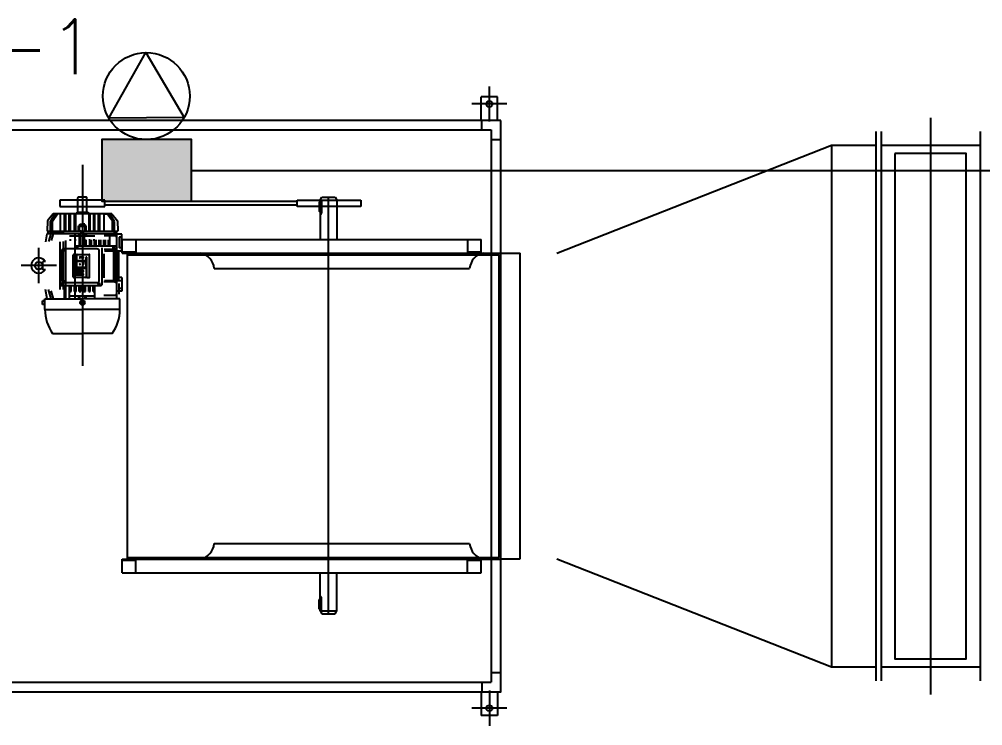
# Model space of a CAD drawing. Header units: metres. Extents: x -367 to 374, y -238 to 224.
# Drawn here: x 344.848 to 346.602, y 192.454 to 193.74 of the extents above; entities that cross this region are included whole.
import ezdxf
from ezdxf.enums import TextEntityAlignment as Align

# ---------------------------------------------------------------- set-up
doc = ezdxf.new("R2010")
doc.units = ezdxf.units.M
for name, color, linetype in [('ARCOND3', 3, 'Continuous'), ('EL-FIO', 3, 'Continuous'), ('ELE-ALIMENTADORES', 160, 'Continuous'), ('LA_BAU_BASES GERAIS_R00$0$ARQ-XREF-ATT', 8, 'Continuous'), ('LA_BAU_BASES GERAIS_R00$0$BASE', 253, 'Continuous'), ('LA_BAU_BASES GERAIS_R00$0$dutos', 31, 'Continuous')]:
    doc.layers.add(name, color=color, linetype=linetype)
doc.styles.add('LA_BAU_BASES GERAIS_R00$0$R60-125-RS', font='romans.shx', dxfattribs={"height": 0.19})
doc.styles.add('LA_BAU_BASES GERAIS_R00$0$R80-100-RS', font='romans.shx', dxfattribs={"height": 0.203})
doc.styles.get("Standard").update_dxf_attribs({"font": 'romans.shx'})

# ---------------------------------------------------------------- blocks, each defined once
blk = doc.blocks.new('LA_BAU_BASES GERAIS_R00$0$A$C2E3D5B4E')
at = {"layer": 'LA_BAU_BASES GERAIS_R00$0$dutos', "color": 251}
for p, q in [((-21.0461, 15.6043), (-21.0461, 15.6683)), ((-21.0142, 15.6363), (-21.0781, 15.6363)), ((-21.0311, 15.6495), (-21.0611, 15.6495)), ((-21.0611, 15.6063), (-21.0611, 15.6495)), ((-21.0311, 15.6063), (-21.0311, 15.6495)), ((-21.06, 15.5889), (-21.06, 15.6063)), ((-20.2426, 15.6113), (-20.2426, 14.5613)), ((-20.2426, 15.6113), (-20.2426, 14.5613)), ((-20.2426, 15.6113), (-20.2426, 14.5613)), ((-20.2426, 15.6113), (-20.2426, 14.5613)), ((-20.2426, 15.6113), (-20.2426, 14.5613)), ((-20.2426, 15.6113), (-20.2426, 14.5613)), ((-20.2426, 15.6113), (-20.2426, 14.5613)), ((-20.2426, 15.6113), (-20.2426, 14.5613)), ((-20.2426, 15.6113), (-20.2426, 14.5613)), ((-20.2426, 15.6113), (-20.2426, 14.5613)), ((-20.2426, 15.6113), (-20.2426, 14.5613)), ((-20.2426, 15.6113), (-20.2426, 14.5613)), ((-20.2426, 15.6113), (-20.2426, 14.5613)), ((-20.2426, 15.6113), (-20.2426, 14.5613)), ((-20.2426, 15.6113), (-20.2426, 14.5613)), ((-20.2426, 15.6113), (-20.2426, 14.5613)), ((-22.0477, 15.5889), (-21.0426, 15.5889)), ((-21.0426, 15.5889), (-21.0426, 14.5838)), ((-20.3426, 15.5863), (-20.3426, 14.5863)), ((-20.3426, 15.5863), (-20.3426, 14.5863)), ((-20.3426, 15.5863), (-20.3426, 14.5863)), ((-20.3426, 15.5863), (-20.3426, 14.5863)), ((-20.3426, 15.5863), (-20.3426, 14.5863)), ((-20.3426, 15.5863), (-20.3426, 14.5863)), ((-20.3426, 15.5863), (-20.3426, 14.5863)), ((-20.3426, 15.5863), (-20.3426, 14.5863)), ((-20.3426, 15.5863), (-20.3426, 14.5863)), ((-20.3426, 15.5863), (-20.3426, 14.5863)), ((-20.3426, 15.5863), (-20.3426, 14.5863)), ((-20.3426, 15.5863), (-20.3426, 14.5863)), ((-20.3426, 15.5863), (-20.3426, 14.5863)), ((-20.3426, 15.5863), (-20.3426, 14.5863)), ((-20.3426, 15.5863), (-20.3426, 14.5863)), ((-20.3426, 15.5863), (-20.3426, 14.5863)), ((-20.3326, 15.5863), (-20.3326, 14.5863)), ((-20.3326, 15.5863), (-20.3326, 14.5863)), ((-20.3326, 15.5863), (-20.3326, 14.5863)), ((-20.3326, 15.5863), (-20.3326, 14.5863)), ((-20.3326, 15.5863), (-20.3326, 14.5863)), ((-20.3326, 15.5863), (-20.3326, 14.5863)), ((-20.3326, 15.5863), (-20.3326, 14.5863)), ((-20.3326, 15.5863), (-20.3326, 14.5863)), ((-20.3326, 15.5863), (-20.3326, 14.5863)), ((-20.3326, 15.5863), (-20.3326, 14.5863)), ((-20.3326, 15.5863), (-20.3326, 14.5863)), ((-20.3326, 15.5863), (-20.3326, 14.5863)), ((-20.3326, 15.5863), (-20.3326, 14.5863)), ((-20.3326, 15.5863), (-20.3326, 14.5863)), ((-20.3326, 15.5863), (-20.3326, 14.5863)), ((-20.3326, 15.5863), (-20.3326, 14.5863)), ((-20.1526, 15.5863), (-20.1526, 14.5863)), ((-20.1526, 15.5863), (-20.1526, 14.5863)), ((-20.1526, 15.5863), (-20.1526, 14.5863)), ((-20.1526, 15.5863), (-20.1526, 14.5863)), ((-20.1526, 15.5863), (-20.1526, 14.5863)), ((-20.1526, 15.5863), (-20.1526, 14.5863)), ((-20.1526, 15.5863), (-20.1526, 14.5863)), ((-20.1526, 15.5863), (-20.1526, 14.5863)), ((-20.1526, 15.5863), (-20.1526, 14.5863)), ((-20.1526, 15.5863), (-20.1526, 14.5863)), ((-20.1526, 15.5863), (-20.1526, 14.5863)), ((-20.1526, 15.5863), (-20.1526, 14.5863)), ((-20.1526, 15.5863), (-20.1526, 14.5863)), ((-20.1526, 15.5863), (-20.1526, 14.5863)), ((-20.1526, 15.5863), (-20.1526, 14.5863)), ((-20.1526, 15.5863), (-20.1526, 14.5863)), ((-21.0426, 15.5715), (-21.0251, 15.5715)), ((-20.923, 15.3646), (-20.423, 15.5613)), ((-20.923, 15.3646), (-20.423, 15.5613)), ((-20.923, 15.3646), (-20.423, 15.5613)), ((-20.923, 15.3646), (-20.423, 15.5613)), ((-20.923, 15.3646), (-20.423, 15.5613)), ((-20.923, 15.3646), (-20.423, 15.5613)), ((-20.923, 15.3646), (-20.423, 15.5613)), ((-20.923, 15.3646), (-20.423, 15.5613)), ((-20.923, 15.3646), (-20.423, 15.5613)), ((-20.923, 15.3646), (-20.423, 15.5613)), ((-20.923, 15.3646), (-20.423, 15.5613)), ((-20.923, 15.3646), (-20.423, 15.5613)), ((-20.923, 15.3646), (-20.423, 15.5613)), ((-20.923, 15.3646), (-20.423, 15.5613)), ((-20.923, 15.3646), (-20.423, 15.5613)), ((-20.923, 15.3646), (-20.423, 15.5613)), ((-20.423, 15.5613), (-20.423, 14.6113)), ((-20.423, 15.5613), (-20.3426, 15.5613)), ((-20.423, 15.5613), (-20.423, 14.6113)), ((-20.423, 15.5613), (-20.3426, 15.5613)), ((-20.423, 15.5613), (-20.423, 14.6113)), ((-20.423, 15.5613), (-20.3426, 15.5613)), ((-20.423, 15.5613), (-20.423, 14.6113)), ((-20.423, 15.5613), (-20.3426, 15.5613)), ((-20.423, 15.5613), (-20.423, 14.6113)), ((-20.423, 15.5613), (-20.3426, 15.5613)), ((-20.423, 15.5613), (-20.423, 14.6113)), ((-20.423, 15.5613), (-20.3426, 15.5613)), ((-20.423, 15.5613), (-20.423, 14.6113)), ((-20.423, 15.5613), (-20.3426, 15.5613)), ((-20.423, 15.5613), (-20.423, 14.6113)), ((-20.423, 15.5613), (-20.3426, 15.5613)), ((-20.423, 15.5613), (-20.423, 14.6113)), ((-20.423, 15.5613), (-20.3426, 15.5613)), ((-20.423, 15.5613), (-20.423, 14.6113)), ((-20.423, 15.5613), (-20.3426, 15.5613)), ((-20.423, 15.5613), (-20.423, 14.6113)), ((-20.423, 15.5613), (-20.3426, 15.5613)), ((-20.423, 15.5613), (-20.423, 14.6113)), ((-20.423, 15.5613), (-20.3426, 15.5613)), ((-20.423, 15.5613), (-20.423, 14.6113)), ((-20.423, 15.5613), (-20.3426, 15.5613)), ((-20.423, 15.5613), (-20.423, 14.6113)), ((-20.423, 15.5613), (-20.3426, 15.5613)), ((-20.423, 15.5613), (-20.423, 14.6113)), ((-20.423, 15.5613), (-20.3426, 15.5613)), ((-20.423, 15.5613), (-20.423, 14.6113)), ((-20.423, 15.5613), (-20.3426, 15.5613)), ((-20.3326, 15.5613), (-20.1526, 15.5613)), ((-20.3326, 15.5613), (-20.1526, 15.5613)), ((-20.3326, 15.5613), (-20.1526, 15.5613)), ((-20.3326, 15.5613), (-20.1526, 15.5613)), ((-20.3326, 15.5613), (-20.1526, 15.5613)), ((-20.3326, 15.5613), (-20.1526, 15.5613)), ((-20.3326, 15.5613), (-20.1526, 15.5613)), ((-20.3326, 15.5613), (-20.1526, 15.5613)), ((-20.3326, 15.5613), (-20.1526, 15.5613)), ((-20.3326, 15.5613), (-20.1526, 15.5613)), ((-20.3326, 15.5613), (-20.1526, 15.5613)), ((-20.3326, 15.5613), (-20.1526, 15.5613)), ((-20.3326, 15.5613), (-20.1526, 15.5613)), ((-20.3326, 15.5613), (-20.1526, 15.5613)), ((-20.3326, 15.5613), (-20.1526, 15.5613)), ((-20.3326, 15.5613), (-20.1526, 15.5613)), ((-21.7873, 15.5254), (-21.7873, 15.1596)), ((-21.7462, 15.4613), (-21.8283, 15.4613)), ((-21.8283, 15.4613), (-21.8283, 15.4493)), ((-21.7956, 15.4394), (-21.7956, 15.4656)), ((-21.7797, 15.4663), (-21.7948, 15.4663)), ((-21.779, 15.4394), (-21.779, 15.4656)), ((-21.7462, 15.4493), (-21.7462, 15.4613)), ((-21.3962, 15.4587), (-21.7462, 15.4587)), ((-21.3962, 15.4613), (-21.2801, 15.4613)), ((-21.3962, 15.4493), (-21.3962, 15.4613)), ((-21.3541, 15.4613), (-21.3511, 15.4663)), ((-21.3541, 15.4613), (-21.3541, 15.3898)), ((-21.3541, 15.4613), (-21.3241, 15.4613)), ((-21.3521, 15.4613), (-21.3521, 15.4372)), ((-21.3511, 15.4663), (-21.3271, 15.4663)), ((-21.3391, 14.7083), (-21.3391, 15.4663)), ((-21.3271, 15.4663), (-21.3241, 15.4613)), ((-21.3241, 15.4613), (-21.3241, 15.3898)), ((-21.2801, 15.4613), (-21.2801, 15.4493)), ((-21.8283, 15.4493), (-21.7462, 15.4493)), ((-21.3962, 15.452), (-21.7462, 15.452)), ((-21.2801, 15.4493), (-21.3962, 15.4493)), ((-21.3541, 15.4583), (-21.3561, 15.4583)), ((-21.3561, 15.4583), (-21.3561, 15.441)), ((-21.3541, 15.439), (-21.3561, 15.441)), ((-21.8511, 15.4233), (-21.8517, 15.4047)), ((-21.8405, 15.4363), (-21.8511, 15.4233)), ((-21.8456, 15.4223), (-21.8367, 15.4363)), ((-21.8419, 15.4229), (-21.8324, 15.4363)), ((-21.734, 15.4363), (-21.8405, 15.4363)), ((-21.8271, 15.4047), (-21.8271, 15.4363)), ((-21.8197, 15.4047), (-21.8197, 15.4363)), ((-21.8175, 15.4047), (-21.8175, 15.4363)), ((-21.8112, 15.4047), (-21.8112, 15.4363)), ((-21.809, 15.4047), (-21.809, 15.4363)), ((-21.8014, 15.4047), (-21.8014, 15.4363)), ((-21.7993, 15.4047), (-21.7993, 15.4363)), ((-21.7977, 15.4394), (-21.7768, 15.4394)), ((-21.7977, 15.4394), (-21.7977, 15.4363)), ((-21.7768, 15.4394), (-21.7768, 15.4363)), ((-21.7752, 15.4047), (-21.7752, 15.4363)), ((-21.7731, 15.4047), (-21.7731, 15.4363)), ((-21.7667, 15.4047), (-21.7667, 15.4363)), ((-21.7645, 15.4047), (-21.7645, 15.4363)), ((-21.7578, 15.4047), (-21.7578, 15.4363)), ((-21.7557, 15.4047), (-21.7557, 15.4363)), ((-21.7475, 15.4047), (-21.7475, 15.4363)), ((-21.7475, 15.4363), (-21.734, 15.4363)), ((-21.7326, 15.4229), (-21.7422, 15.4363)), ((-21.7289, 15.4223), (-21.7378, 15.4363)), ((-21.734, 15.4363), (-21.7234, 15.4233)), ((-21.7234, 15.4233), (-21.7228, 15.4047)), ((-21.3541, 15.4338), (-21.3521, 15.4372)), ((-21.8456, 15.4), (-21.8456, 15.4223)), ((-21.8419, 15.4047), (-21.8419, 15.4229)), ((-21.7942, 15.4061), (-21.7942, 15.4147)), ((-21.7942, 15.4147), (-21.7917, 15.4147)), ((-21.7923, 15.4061), (-21.7942, 15.4061)), ((-21.7923, 15.4048), (-21.7923, 15.4139)), ((-21.7923, 15.4139), (-21.7823, 15.4139)), ((-21.7917, 15.4147), (-21.7917, 15.4172)), ((-21.7917, 15.4172), (-21.7873, 15.4172)), ((-21.7829, 15.4172), (-21.7873, 15.4172)), ((-21.7829, 15.4147), (-21.7829, 15.4172)), ((-21.7804, 15.4147), (-21.7829, 15.4147)), ((-21.7823, 15.4048), (-21.7823, 15.4139)), ((-21.7823, 15.4061), (-21.7804, 15.4061)), ((-21.7804, 15.4061), (-21.7804, 15.4147)), ((-21.7326, 15.4047), (-21.7326, 15.4229)), ((-21.7289, 15.4), (-21.7289, 15.4223)), ((-21.8519, 15.4), (-21.8547, 15.3853)), ((-21.7248, 15.4), (-21.8519, 15.4)), ((-21.8517, 15.4047), (-21.8271, 15.4047)), ((-21.8495, 15.4), (-21.8495, 15.4047)), ((-21.845, 15.4), (-21.8489, 15.3856)), ((-21.8456, 15.4027), (-21.8206, 15.4027)), ((-21.8408, 15.4), (-21.8444, 15.3878)), ((-21.8394, 15.4047), (-21.7228, 15.4047)), ((-21.811, 15.3962), (-21.7647, 15.3962)), ((-21.811, 15.3887), (-21.808, 15.3887)), ((-21.8015, 15.3887), (-21.7985, 15.3887)), ((-21.8012, 15.4), (-21.8012, 15.2815)), ((-21.7939, 15.4), (-21.7939, 15.3962)), ((-21.7931, 15.3887), (-21.7901, 15.3887)), ((-21.7927, 15.3776), (-21.7927, 15.4)), ((-21.7895, 15.4048), (-21.7923, 15.4048)), ((-21.7921, 15.4), (-21.7921, 15.3962)), ((-21.7905, 15.3776), (-21.7905, 15.4)), ((-21.7895, 15.4), (-21.7895, 15.4048)), ((-21.785, 15.4), (-21.785, 15.4048)), ((-21.785, 15.4048), (-21.7823, 15.4048)), ((-21.7844, 15.3887), (-21.7814, 15.3887)), ((-21.784, 15.4018), (-21.784, 15.3776)), ((-21.7825, 15.4), (-21.7825, 15.3962)), ((-21.781, 15.3887), (-21.781, 15.3776)), ((-21.7806, 15.4), (-21.7806, 15.3962)), ((-21.7758, 15.3887), (-21.7729, 15.3887)), ((-21.7745, 15.3887), (-21.7745, 15.3776)), ((-21.7715, 15.3887), (-21.7715, 15.3776)), ((-21.7676, 15.3887), (-21.7647, 15.3887)), ((-21.7661, 15.3887), (-21.7661, 15.3776)), ((-21.7631, 15.3887), (-21.7631, 15.3776)), ((-21.7574, 15.3887), (-21.7574, 15.3776)), ((-21.7544, 15.3887), (-21.7544, 15.3776)), ((-21.7488, 15.3887), (-21.7488, 15.3776)), ((-21.7271, 15.3965), (-21.7477, 15.3965)), ((-21.7459, 15.3887), (-21.7459, 15.3776)), ((-21.7406, 15.3887), (-21.7406, 15.3776)), ((-21.7377, 15.4), (-21.7377, 15.3776)), ((-21.7271, 15.395), (-21.7271, 15.3965)), ((-21.7248, 15.395), (-21.7271, 15.395)), ((-21.725, 15.4), (-21.725, 15.4047)), ((-21.7248, 15.369), (-21.7248, 15.4)), ((-21.7155, 15.399), (-21.7248, 15.399)), ((-21.7155, 15.3938), (-21.7203, 15.3938)), ((-21.7203, 15.3938), (-21.7203, 15.3742)), ((-21.7155, 15.369), (-21.7155, 15.399)), ((-21.7151, 15.3898), (-21.0611, 15.3898)), ((-21.7151, 15.3648), (-21.7151, 15.3898)), ((-21.6901, 15.3898), (-21.6901, 15.3648)), ((-21.0861, 15.3898), (-21.0861, 15.3648)), ((-21.0611, 15.3648), (-21.0611, 15.3898)), ((-21.8667, 15.3098), (-21.8667, 15.3742)), ((-21.8278, 15.3092), (-21.8278, 15.3741)), ((-21.8277, 15.2987), (-21.8277, 15.3853)), ((-21.8219, 15.2983), (-21.8219, 15.3856)), ((-21.7613, 15.3725), (-21.8202, 15.3725)), ((-21.8174, 15.2962), (-21.8174, 15.3878)), ((-21.7965, 15.3755), (-21.7985, 15.3733)), ((-21.7276, 15.3776), (-21.7973, 15.3776)), ((-21.7511, 15.3092), (-21.7511, 15.3741)), ((-21.7271, 15.3715), (-21.7477, 15.3715)), ((-21.731, 15.3755), (-21.729, 15.3733)), ((-21.7271, 15.373), (-21.7271, 15.3715)), ((-21.7248, 15.373), (-21.7271, 15.373)), ((-21.7155, 15.3742), (-21.7203, 15.3742)), ((-21.8248, 15.3155), (-21.8248, 15.3678)), ((-21.8219, 15.3155), (-21.8219, 15.3678)), ((-21.8039, 15.3209), (-21.8039, 15.3616)), ((-21.8032, 15.3623), (-21.8, 15.3623)), ((-21.7993, 15.3616), (-21.7993, 15.3257)), ((-21.7975, 15.352), (-21.7975, 15.3616)), ((-21.7968, 15.3623), (-21.775, 15.3623)), ((-21.7929, 15.3568), (-21.7929, 15.3568)), ((-21.7886, 15.3575), (-21.7922, 15.3575)), ((-21.7886, 15.3561), (-21.7922, 15.3561)), ((-21.7879, 15.3568), (-21.7879, 15.3568)), ((-21.7859, 15.3575), (-21.7859, 15.3575)), ((-21.7859, 15.3561), (-21.7859, 15.3561)), ((-21.7805, 15.352), (-21.7805, 15.3568)), ((-21.7791, 15.3575), (-21.7798, 15.3575)), ((-21.7791, 15.3209), (-21.7791, 15.3575)), ((-21.7743, 15.3209), (-21.7743, 15.3616)), ((-21.7567, 15.3155), (-21.7567, 15.3678)), ((-21.7478, 15.3199), (-21.7478, 15.3635)), ((-21.7468, 15.369), (-21.7155, 15.369)), ((-21.7302, 15.3149), (-21.7302, 15.369)), ((-21.7267, 15.3149), (-21.7267, 15.369)), ((-21.7238, 15.3149), (-21.7238, 15.369)), ((-21.7207, 15.3149), (-21.7207, 15.369)), ((-21.7151, 15.3668), (-21.6901, 15.3668)), ((-21.7151, 15.3648), (-21.0251, 15.3648)), ((-21.7051, 14.8078), (-21.7051, 15.3648)), ((-21.7051, 15.3618), (-21.0281, 15.3618)), ((-21.0861, 15.3668), (-21.0611, 15.3668)), ((-21.0281, 14.8108), (-21.0281, 15.3618)), ((-21.0251, 14.8078), (-21.0251, 15.3648)), ((-21.0251, 15.3646), (-20.9903, 15.3646)), ((-20.9903, 14.8081), (-20.9903, 15.3646)), ((-21.8346, 15.342), (-21.8989, 15.342)), ((-21.8547, 15.3496), (-21.8591, 15.3496)), ((-21.8591, 15.3448), (-21.8591, 15.3496)), ((-21.8591, 15.3344), (-21.8591, 15.3496)), ((-21.7975, 15.3396), (-21.7975, 15.3492)), ((-21.7975, 15.3336), (-21.7975, 15.3368)), ((-21.7968, 15.3513), (-21.7812, 15.3513)), ((-21.7968, 15.3499), (-21.7873, 15.3499)), ((-21.7968, 15.3389), (-21.7812, 15.3389)), ((-21.7968, 15.3375), (-21.7812, 15.3375)), ((-21.7921, 15.3451), (-21.7922, 15.3451)), ((-21.7921, 15.3437), (-21.7922, 15.3437)), ((-21.7866, 15.3444), (-21.7866, 15.3492)), ((-21.7858, 15.3437), (-21.7859, 15.3437)), ((-21.7851, 15.3492), (-21.7851, 15.3444)), ((-21.7844, 15.3499), (-21.7812, 15.3499)), ((-21.7805, 15.3396), (-21.7805, 15.3492)), ((-21.7805, 15.3368), (-21.7805, 15.3209)), ((-21.5471, 15.3368), (-21.0821, 15.3368)), ((-21.8547, 15.3344), (-21.8591, 15.3344)), ((-21.7812, 15.3202), (-21.8032, 15.3202)), ((-21.7986, 15.325), (-21.7858, 15.325)), ((-21.7975, 15.3275), (-21.7975, 15.3304)), ((-21.7858, 15.3329), (-21.7968, 15.3329)), ((-21.7968, 15.3311), (-21.7858, 15.3311)), ((-21.7858, 15.3268), (-21.7968, 15.3268)), ((-21.7851, 15.3318), (-21.7851, 15.3322)), ((-21.7851, 15.3257), (-21.7851, 15.3261)), ((-21.7784, 15.3202), (-21.775, 15.3202)), ((-21.7155, 15.3201), (-21.7203, 15.3201)), ((-21.7155, 15.3201), (-21.7155, 15.2954)), ((-21.8235, 15.3078), (-21.8255, 15.31)), ((-21.8243, 15.3057), (-21.7546, 15.3057)), ((-21.7613, 15.3108), (-21.8202, 15.3108)), ((-21.8197, 15.2815), (-21.8197, 15.3057)), ((-21.8175, 15.2815), (-21.8175, 15.3057)), ((-21.811, 15.2815), (-21.811, 15.3057)), ((-21.808, 15.2946), (-21.808, 15.3057)), ((-21.8015, 15.2946), (-21.8015, 15.3057)), ((-21.7985, 15.2946), (-21.7985, 15.3057)), ((-21.7931, 15.2946), (-21.7931, 15.3057)), ((-21.7901, 15.2946), (-21.7901, 15.3057)), ((-21.7844, 15.2946), (-21.7844, 15.3057)), ((-21.7814, 15.2946), (-21.7814, 15.3057)), ((-21.7758, 15.2946), (-21.7758, 15.3057)), ((-21.7729, 15.2946), (-21.7729, 15.3057)), ((-21.7676, 15.2946), (-21.7676, 15.3057)), ((-21.7647, 15.2815), (-21.7647, 15.3057)), ((-21.758, 15.3078), (-21.756, 15.31)), ((-21.7273, 15.3125), (-21.748, 15.3125)), ((-21.7471, 15.3149), (-21.7155, 15.3149)), ((-21.7273, 15.3109), (-21.7273, 15.3125)), ((-21.7251, 15.3109), (-21.7273, 15.3109)), ((-21.7251, 15.3149), (-21.7251, 15.2815)), ((-21.7203, 15.2902), (-21.7203, 15.3097)), ((-21.7155, 15.3006), (-21.7203, 15.3006)), ((-21.8514, 15.2815), (-21.8547, 15.2987)), ((-21.8444, 15.2815), (-21.8489, 15.2983)), ((-21.8401, 15.2815), (-21.8444, 15.2962)), ((-21.811, 15.2946), (-21.808, 15.2946)), ((-21.811, 15.2871), (-21.7647, 15.2871)), ((-21.8015, 15.2946), (-21.7985, 15.2946)), ((-21.7939, 15.2815), (-21.7939, 15.2871)), ((-21.7931, 15.2946), (-21.7901, 15.2946)), ((-21.7921, 15.2815), (-21.7921, 15.2871)), ((-21.7844, 15.2946), (-21.7814, 15.2946)), ((-21.7825, 15.2815), (-21.7825, 15.2871)), ((-21.7806, 15.2815), (-21.7806, 15.2871)), ((-21.7758, 15.2946), (-21.7729, 15.2946)), ((-21.7676, 15.2946), (-21.7647, 15.2946)), ((-21.7273, 15.2874), (-21.748, 15.2874)), ((-21.7273, 15.289), (-21.7273, 15.2874)), ((-21.7251, 15.289), (-21.7273, 15.289)), ((-21.7155, 15.2954), (-21.7251, 15.2954)), ((-21.8599, 15.278), (-21.8573, 15.278)), ((-21.8599, 15.2709), (-21.8599, 15.278)), ((-21.8555, 15.2709), (-21.8599, 15.2709)), ((-21.8573, 15.2795), (-21.8555, 15.2795)), ((-21.8573, 15.278), (-21.8573, 15.2795)), ((-21.8555, 15.2619), (-21.8555, 15.2815)), ((-21.8555, 15.2815), (-21.7873, 15.2815)), ((-21.7914, 15.2747), (-21.7831, 15.2747)), ((-21.7191, 15.2815), (-21.7873, 15.2815)), ((-21.7191, 15.2619), (-21.7191, 15.2815)), ((-21.8555, 15.2619), (-21.7873, 15.2619)), ((-21.7191, 15.2619), (-21.7873, 15.2619)), ((-21.8415, 15.2183), (-21.7873, 15.2183)), ((-21.7331, 15.2183), (-21.7873, 15.2183)), ((-21.5471, 14.8358), (-21.0821, 14.8358)), ((-21.7051, 14.8108), (-21.0281, 14.8108)), ((-21.7151, 14.7828), (-21.7151, 14.8078)), ((-21.7151, 14.8078), (-21.0251, 14.8078)), ((-21.7151, 14.8058), (-21.6901, 14.8058)), ((-21.6901, 14.7828), (-21.6901, 14.8078)), ((-21.0861, 14.7828), (-21.0861, 14.8078)), ((-21.0861, 14.8058), (-21.0611, 14.8058)), ((-21.0611, 14.7828), (-21.0611, 14.8078)), ((-21.0251, 14.8081), (-20.9903, 14.8081)), ((-20.923, 14.8081), (-20.423, 14.6113)), ((-20.923, 14.8081), (-20.423, 14.6113)), ((-20.923, 14.8081), (-20.423, 14.6113)), ((-20.923, 14.8081), (-20.423, 14.6113)), ((-20.923, 14.8081), (-20.423, 14.6113)), ((-20.923, 14.8081), (-20.423, 14.6113)), ((-20.923, 14.8081), (-20.423, 14.6113)), ((-20.923, 14.8081), (-20.423, 14.6113)), ((-20.923, 14.8081), (-20.423, 14.6113)), ((-20.923, 14.8081), (-20.423, 14.6113)), ((-20.923, 14.8081), (-20.423, 14.6113)), ((-20.923, 14.8081), (-20.423, 14.6113)), ((-20.923, 14.8081), (-20.423, 14.6113)), ((-20.923, 14.8081), (-20.423, 14.6113)), ((-20.923, 14.8081), (-20.423, 14.6113)), ((-20.923, 14.8081), (-20.423, 14.6113)), ((-21.7151, 14.7828), (-21.0611, 14.7828)), ((-21.3541, 14.7133), (-21.3541, 14.7828)), ((-21.3241, 14.7133), (-21.3241, 14.7828)), ((-21.3541, 14.7408), (-21.3521, 14.7375)), ((-21.3541, 14.7357), (-21.3561, 14.7337)), ((-21.3561, 14.7163), (-21.3561, 14.7337)), ((-21.3521, 14.7133), (-21.3521, 14.7375)), ((-21.3541, 14.7163), (-21.3561, 14.7163)), ((-21.3541, 14.7133), (-21.3241, 14.7133)), ((-21.3541, 14.7133), (-21.3511, 14.7083)), ((-21.3511, 14.7083), (-21.3271, 14.7083)), ((-21.3271, 14.7083), (-21.3241, 14.7133)), ((-21.0426, 14.6012), (-21.0251, 14.6012)), ((-20.423, 14.6113), (-20.3426, 14.6113)), ((-20.423, 14.6113), (-20.3426, 14.6113)), ((-20.423, 14.6113), (-20.3426, 14.6113)), ((-20.423, 14.6113), (-20.3426, 14.6113)), ((-20.423, 14.6113), (-20.3426, 14.6113)), ((-20.423, 14.6113), (-20.3426, 14.6113)), ((-20.423, 14.6113), (-20.3426, 14.6113)), ((-20.423, 14.6113), (-20.3426, 14.6113)), ((-20.423, 14.6113), (-20.3426, 14.6113)), ((-20.423, 14.6113), (-20.3426, 14.6113)), ((-20.423, 14.6113), (-20.3426, 14.6113)), ((-20.423, 14.6113), (-20.3426, 14.6113)), ((-20.423, 14.6113), (-20.3426, 14.6113)), ((-20.423, 14.6113), (-20.3426, 14.6113)), ((-20.423, 14.6113), (-20.3426, 14.6113)), ((-20.423, 14.6113), (-20.3426, 14.6113)), ((-20.3326, 14.6113), (-20.1526, 14.6113)), ((-20.3326, 14.6113), (-20.1526, 14.6113)), ((-20.3326, 14.6113), (-20.1526, 14.6113)), ((-20.3326, 14.6113), (-20.1526, 14.6113)), ((-20.3326, 14.6113), (-20.1526, 14.6113)), ((-20.3326, 14.6113), (-20.1526, 14.6113)), ((-20.3326, 14.6113), (-20.1526, 14.6113)), ((-20.3326, 14.6113), (-20.1526, 14.6113)), ((-20.3326, 14.6113), (-20.1526, 14.6113)), ((-20.3326, 14.6113), (-20.1526, 14.6113)), ((-20.3326, 14.6113), (-20.1526, 14.6113)), ((-20.3326, 14.6113), (-20.1526, 14.6113)), ((-20.3326, 14.6113), (-20.1526, 14.6113)), ((-20.3326, 14.6113), (-20.1526, 14.6113)), ((-20.3326, 14.6113), (-20.1526, 14.6113)), ((-20.3326, 14.6113), (-20.1526, 14.6113)), ((-22.0477, 14.5838), (-21.0426, 14.5838)), ((-21.06, 14.5838), (-21.06, 14.5663)), ((-21.0611, 14.5663), (-21.0611, 14.5232)), ((-21.0461, 14.5683), (-21.0461, 14.5043)), ((-21.0311, 14.5663), (-21.0311, 14.5232)), ((-21.0142, 14.5363), (-21.0781, 14.5363)), ((-21.0311, 14.5232), (-21.0611, 14.5232))]:
    blk.add_line(p, q, dxfattribs=at)
for points in [[(-21.0251, 15.6063), (-22.0651, 15.6063), (-22.0651, 14.5663), (-21.0251, 14.5663)], [(-20.3076, 15.5463), (-20.3076, 14.6263), (-20.1776, 14.6263), (-20.1776, 15.5463)], [(-20.3076, 15.5463), (-20.3076, 14.6263), (-20.1776, 14.6263), (-20.1776, 15.5463)], [(-20.3076, 15.5463), (-20.3076, 14.6263), (-20.1776, 14.6263), (-20.1776, 15.5463)], [(-20.3076, 15.5463), (-20.3076, 14.6263), (-20.1776, 14.6263), (-20.1776, 15.5463)], [(-20.3076, 15.5463), (-20.3076, 14.6263), (-20.1776, 14.6263), (-20.1776, 15.5463)], [(-20.3076, 15.5463), (-20.3076, 14.6263), (-20.1776, 14.6263), (-20.1776, 15.5463)], [(-20.3076, 15.5463), (-20.3076, 14.6263), (-20.1776, 14.6263), (-20.1776, 15.5463)], [(-20.3076, 15.5463), (-20.3076, 14.6263), (-20.1776, 14.6263), (-20.1776, 15.5463)], [(-20.3076, 15.5463), (-20.3076, 14.6263), (-20.1776, 14.6263), (-20.1776, 15.5463)], [(-20.3076, 15.5463), (-20.3076, 14.6263), (-20.1776, 14.6263), (-20.1776, 15.5463)], [(-20.3076, 15.5463), (-20.3076, 14.6263), (-20.1776, 14.6263), (-20.1776, 15.5463)], [(-20.3076, 15.5463), (-20.3076, 14.6263), (-20.1776, 14.6263), (-20.1776, 15.5463)], [(-20.3076, 15.5463), (-20.3076, 14.6263), (-20.1776, 14.6263), (-20.1776, 15.5463)], [(-20.3076, 15.5463), (-20.3076, 14.6263), (-20.1776, 14.6263), (-20.1776, 15.5463)], [(-20.3076, 15.5463), (-20.3076, 14.6263), (-20.1776, 14.6263), (-20.1776, 15.5463)], [(-20.3076, 15.5463), (-20.3076, 14.6263), (-20.1776, 14.6263), (-20.1776, 15.5463)]]:
    blk.add_lwpolyline(points, close=True, dxfattribs=at)
for centre, radius in [((-21.0461, 15.6363), 0.00556), ((-21.7975, 15.3744), 0.00151), ((-21.73, 15.3744), 0.00151), ((-21.8667, 15.342), 0.00704), ((-21.8245, 15.3089), 0.00151), ((-21.757, 15.3089), 0.00151), ((-21.7873, 15.2747), 0.00416), ((-21.0461, 14.5363), 0.00556)]:
    blk.add_circle(centre, radius, dxfattribs=at)
for centre, radius, start, end in [((-21.7948, 15.4656), 0.00075, 90, 180), ((-21.7797, 15.4656), 0.00075, 0, 90), ((-21.8202, 15.3678), 0.00469, 90, 180), ((-21.8172, 15.3678), 0.00469, 90, 180), ((-21.7973, 15.3741), 0.00352, 90, 180), ((-21.7613, 15.3678), 0.00469, 0, 90), ((-21.7276, 15.3741), 0.00352, 0, 90), ((-21.8667, 15.342), 0.014, 33.0557, 326.9443), ((-21.8032, 15.3616), 0.000703, 90, 180), ((-21.8, 15.3616), 0.000703, 0, 90), ((-21.7968, 15.3616), 0.000703, 90, 180), ((-21.7922, 15.3568), 0.000703, 90, 180), ((-21.7922, 15.3568), 0.000703, 180, 270), ((-21.7886, 15.3568), 0.000703, 0, 90), ((-21.7886, 15.3568), 0.000703, 270, 0), ((-21.7859, 15.3568), 0.000703, 90, 180), ((-21.7859, 15.3568), 0.000703, 180, 270), ((-21.7859, 15.3568), 0.000703, 0, 90), ((-21.7859, 15.3568), 0.000703, 270, 0), ((-21.7798, 15.3568), 0.000703, 90, 180), ((-21.775, 15.3616), 0.000703, 0, 90), ((-21.5789, 15.3337), 0.0319, 5.6793, 77.8413), ((-21.0504, 15.3337), 0.0319, 102.1587, 174.3207), ((-21.7968, 15.352), 0.000703, 180, 270), ((-21.7968, 15.3492), 0.000703, 90, 180), ((-21.7968, 15.3396), 0.000703, 180, 270), ((-21.7968, 15.3368), 0.000703, 90, 180), ((-21.7922, 15.3444), 0.000703, 90, 180), ((-21.7922, 15.3444), 0.000703, 180, 270), ((-21.7921, 15.3444), 0.000703, 0, 90), ((-21.7921, 15.3444), 0.000703, 270, 0), ((-21.7873, 15.3492), 0.000703, 0, 90), ((-21.7859, 15.3444), 0.000703, 180, 270), ((-21.7858, 15.3444), 0.000703, 270, 0), ((-21.7844, 15.3492), 0.000703, 90, 180), ((-21.7812, 15.352), 0.000703, 270, 0), ((-21.7812, 15.3492), 0.000703, 0, 90), ((-21.7812, 15.3396), 0.000703, 270, 0), ((-21.7812, 15.3368), 0.000703, 0, 90), ((-21.8032, 15.3209), 0.000703, 180, 270), ((-21.7986, 15.3257), 0.000703, 180, 270), ((-21.7968, 15.3336), 0.000703, 180, 270), ((-21.7968, 15.3304), 0.000703, 90, 180), ((-21.7968, 15.3275), 0.000703, 180, 270), ((-21.7858, 15.3322), 0.000703, 0, 90), ((-21.7858, 15.3318), 0.000703, 270, 0), ((-21.7858, 15.3261), 0.000703, 0, 90), ((-21.7858, 15.3257), 0.000703, 270, 0), ((-21.7812, 15.3209), 0.000703, 270, 0), ((-21.7784, 15.3209), 0.000703, 180, 270), ((-21.775, 15.3209), 0.000703, 270, 0), ((-21.8243, 15.3092), 0.00352, 180, 270), ((-21.8202, 15.3155), 0.00469, 180, 270), ((-21.8172, 15.3155), 0.00469, 180, 270), ((-21.7613, 15.3155), 0.00469, 270, 0), ((-21.7546, 15.3092), 0.00352, 270, 0), ((-21.7807, 15.2619), 0.0748, 180, 215.654), ((-21.7939, 15.2619), 0.0748, 324.346, 0), ((-21.5789, 14.839), 0.0319, 282.1587, 354.3207), ((-21.0504, 14.839), 0.0319, 185.6793, 257.8413)]:
    blk.add_arc(centre, radius, start, end, dxfattribs=at)
blk = doc.blocks.new('LA_BAU_BASES GERAIS_R00')
at = {"layer": 'LA_BAU_BASES GERAIS_R00$0$ARQ-XREF-ATT'}
blk.add_blockref('LA_BAU_BASES GERAIS_R00$0$A$C2E3D5B4E', (366.75, 177.95), dxfattribs=at)
at = {"layer": 'LA_BAU_BASES GERAIS_R00$0$BASE', "style": 'LA_BAU_BASES GERAIS_R00$0$R60-125-RS'}
for p in [(242.7816, 218.9192), (358.6366, 192.9642)]:
    blk.add_attdef('S', text='', height=0.19, rotation=90, dxfattribs=at).set_placement(p, align=Align.MIDDLE_CENTER)
at = {"layer": 'LA_BAU_BASES GERAIS_R00$0$BASE', "style": 'LA_BAU_BASES GERAIS_R00$0$R80-100-RS'}
blk.add_attdef('ACESSO', text='', height=0.203, dxfattribs=at).set_placement((365.9223, 191.9868), align=Align.TOP_CENTER)
at = {"layer": 'LA_BAU_BASES GERAIS_R00$0$BASE', "style": 'LA_BAU_BASES GERAIS_R00$0$R60-125-RS'}
blk.add_attdef('S', text='', height=0.19, dxfattribs=at).set_placement((266.1142, 180.9134), align=Align.MIDDLE_CENTER)
blk = doc.blocks.new('A$C04634F56')
at = {"layer": 'ARCOND3', "color": 10}
blk.add_lwpolyline([(1.25, 0.335), (1.25, 4.665), (5, 2.5)], close=True, dxfattribs=at)
blk.add_circle((2.5, 2.5), 2.5, dxfattribs=at)

msp = doc.modelspace()

# ---------------------------------------------------------------- hatches: boundary and pattern name
at = {"layer": 'ELE-ALIMENTADORES'}
msp.add_hatch(color=10, dxfattribs=at).paths.add_polyline_path([(345.1609, 193.4087), (344.9987, 193.4087), (344.9987, 193.5219), (345.1609, 193.5219)])

# ---------------------------------------------------------------- linework, layer by layer
at = {"layer": 'EL-FIO', "color": 160}
msp.add_line((345.1609, 193.4653), (349.865, 193.4653), dxfattribs=at)
at = {"layer": 'ELE-ALIMENTADORES', "color": 10}
msp.add_lwpolyline([(345.1609, 193.4087), (344.9987, 193.4087), (344.9987, 193.5219), (345.1609, 193.5219)], close=True, dxfattribs=at)

# ---------------------------------------------------------------- block references
at = {"layer": 'ELE-ALIMENTADORES', "color": 2}
msp.add_blockref('LA_BAU_BASES GERAIS_R00', (0, 0), dxfattribs=at)
at = {"layer": 'ELE-ALIMENTADORES', "color": 10, "xscale": 0.03164062500005538, "yscale": 0.03164062499990905, "zscale": 0.03164062500000001, "rotation": 90.65785974737638}
msp.add_blockref('A$C04634F56', (345.1591, 193.5224), dxfattribs=at)

# ---------------------------------------------------------------- texts
at = {"layer": 'ELE-ALIMENTADORES', "color": 10}
msp.add_text('VE-1', height=0.1, dxfattribs=at).set_placement((344.81, 193.6405), align=Align.CENTER)

doc.saveas('drawing.dxf')
